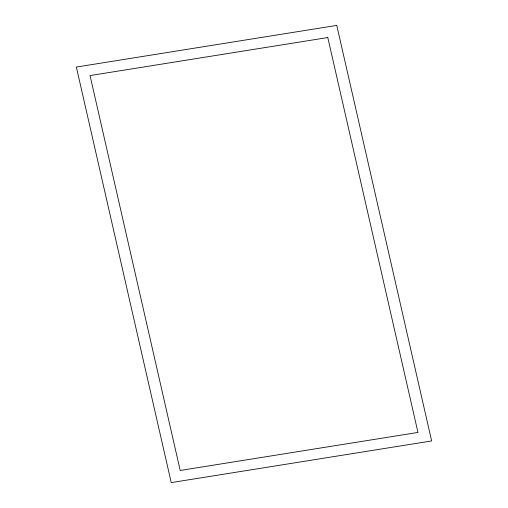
<?xml version="1.0" encoding="UTF-8"?>
<svg xmlns="http://www.w3.org/2000/svg" width="508" height="508" viewBox="0 0 508 508"><rect width="100%" height="100%" fill="white"/><g stroke="black" fill="none" stroke-linecap="round" stroke-linejoin="round"><path stroke-width="0.76" d="M336.76 25.4L76.352 67.056L171.24 482.6L431.648 440.944L336.76 25.4M327.793 37.541L90.037 75.571L180.207 470.459L417.963 432.429L327.793 37.541"/></g></svg>
